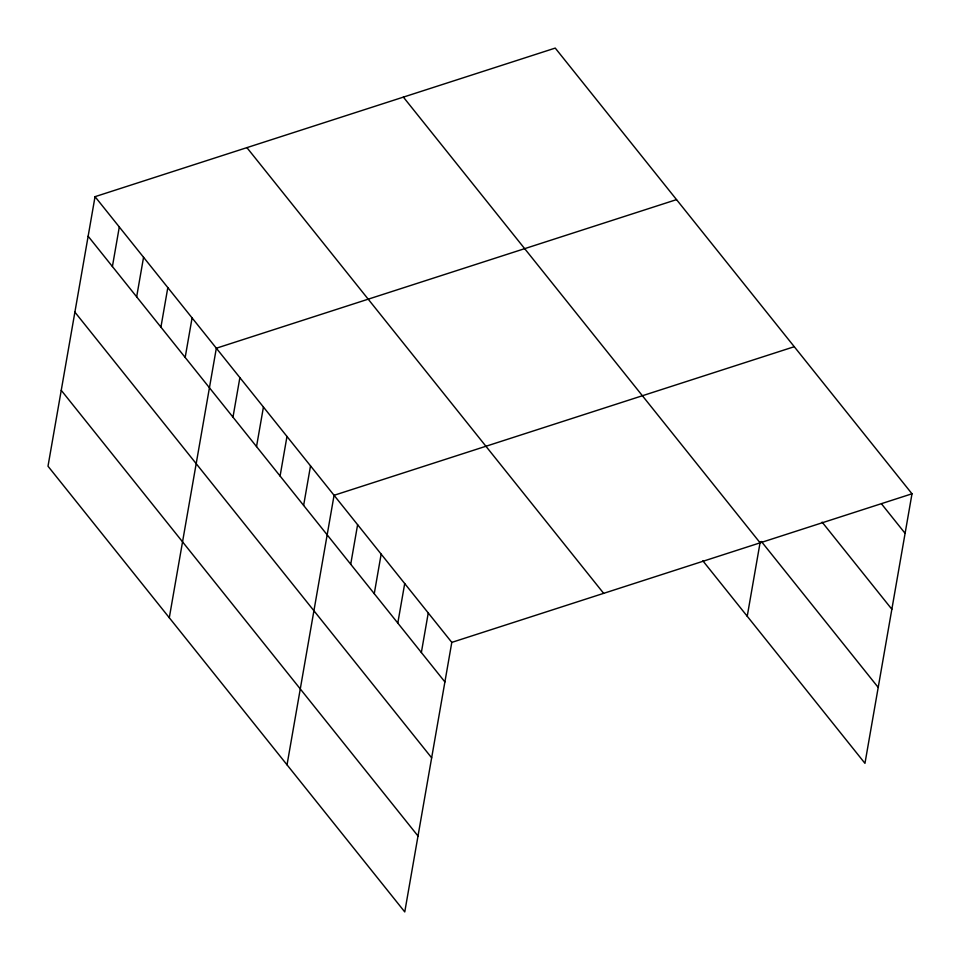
<?xml version="1.0" encoding="UTF-8"?>
<svg xmlns="http://www.w3.org/2000/svg" width="960" height="960" viewBox="0 0 960 960"><rect width="100%" height="100%" fill="white"/><g stroke="black" fill="none" stroke-linecap="round" stroke-linejoin="round"><path stroke-width="1.44" d="M95.04 196.668L48 466.212L404.76 911.916L451.8 642.384L95.04 196.668L555.24 48.084L912 493.788L864.96 763.332L702.852 560.808M112.404 266.532L119.304 226.98M136.656 296.832L143.556 257.292M160.92 327.144L167.82 287.592M185.172 357.456L192.084 317.904M169.296 617.748L216.336 348.216L676.536 199.62M232.98 417.18L239.88 377.628M256.524 446.592L263.436 407.052M280.08 476.016L286.98 436.464M303.624 505.428L310.524 465.876M287.028 764.832L334.068 495.3L794.268 346.704M350.712 564.264L357.612 524.712M374.256 593.676L381.156 554.136M397.8 623.1L404.712 583.548M421.356 652.512L428.256 612.96M747.228 616.248L760.224 541.812M451.8 642.384L912 493.788M881.556 503.928L905.1 533.34M822.12 522.12L891.852 609.24M761.376 541.476L878.208 687.432M403.38 97.116L760.128 542.832M246.912 147.636L603.66 593.352M88.14 236.22L444.9 681.924M74.892 312.12L431.652 757.824M61.248 390.312L418.008 836.016"/></g></svg>
